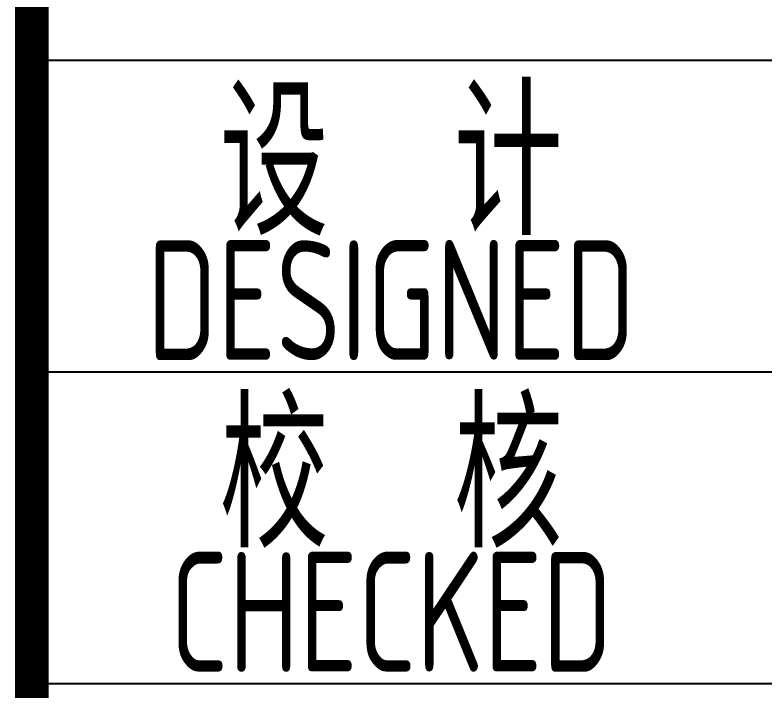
# Model space of a CAD drawing. Extents: x 5396719 to 5510122, y -514120 to -238224.
# Drawn here: x 5464449 to 5466012, y -464630 to -463222 of the extents above; entities that cross this region are included whole.
import ezdxf
from ezdxf.enums import TextEntityAlignment as Align

# ---------------------------------------------------------------- set-up
doc = ezdxf.new("R2010")
doc.units = 0
doc.header["$LTSCALE"] = 1000
doc.header["$MEASUREMENT"] = 0
doc.layers.get('0').update_dxf_attribs({"linetype": 'CONTINUOUS'})
doc.styles.add('AHD', font='sceie.shx', dxfattribs={"width": 0.7, "bigfont": 'sceic.shx'})

msp = doc.modelspace()

# ---------------------------------------------------------------- linework, layer by layer
for p, q in [((5464484, -463316.4), (5475484, -463316.4)), ((5464484, -463966.4), (5469984, -463966.4)), ((5464484, -464616.4), (5469984, -464616.4))]:
    msp.add_line(p, q)
at = {"const_width": 70}
msp.add_lwpolyline([(5464484, -461566.4), (5464484, -467566.4)], dxfattribs=at)

# ---------------------------------------------------------------- texts
at = {"style": 'AHD', "width": 0.8}
for s, height, p in [('设  计', 300, (5465234, -463516.4)), ('设  计', 300, (5465234, -463516.4)), ('DESIGNED', 250, (5465234, -463816.4)), ('DESIGNED', 250, (5465234, -463816.4)), ('校  核', 300, (5465234, -464166.4)), ('校  核', 300, (5465234, -464166.4)), ('CHECKED', 250, (5465234, -464466.4)), ('CHECKED', 250, (5465234, -464466.4))]:
    msp.add_text(s, height=height, dxfattribs=at).set_placement(p, align=Align.MIDDLE)

doc.saveas('drawing.dxf')
